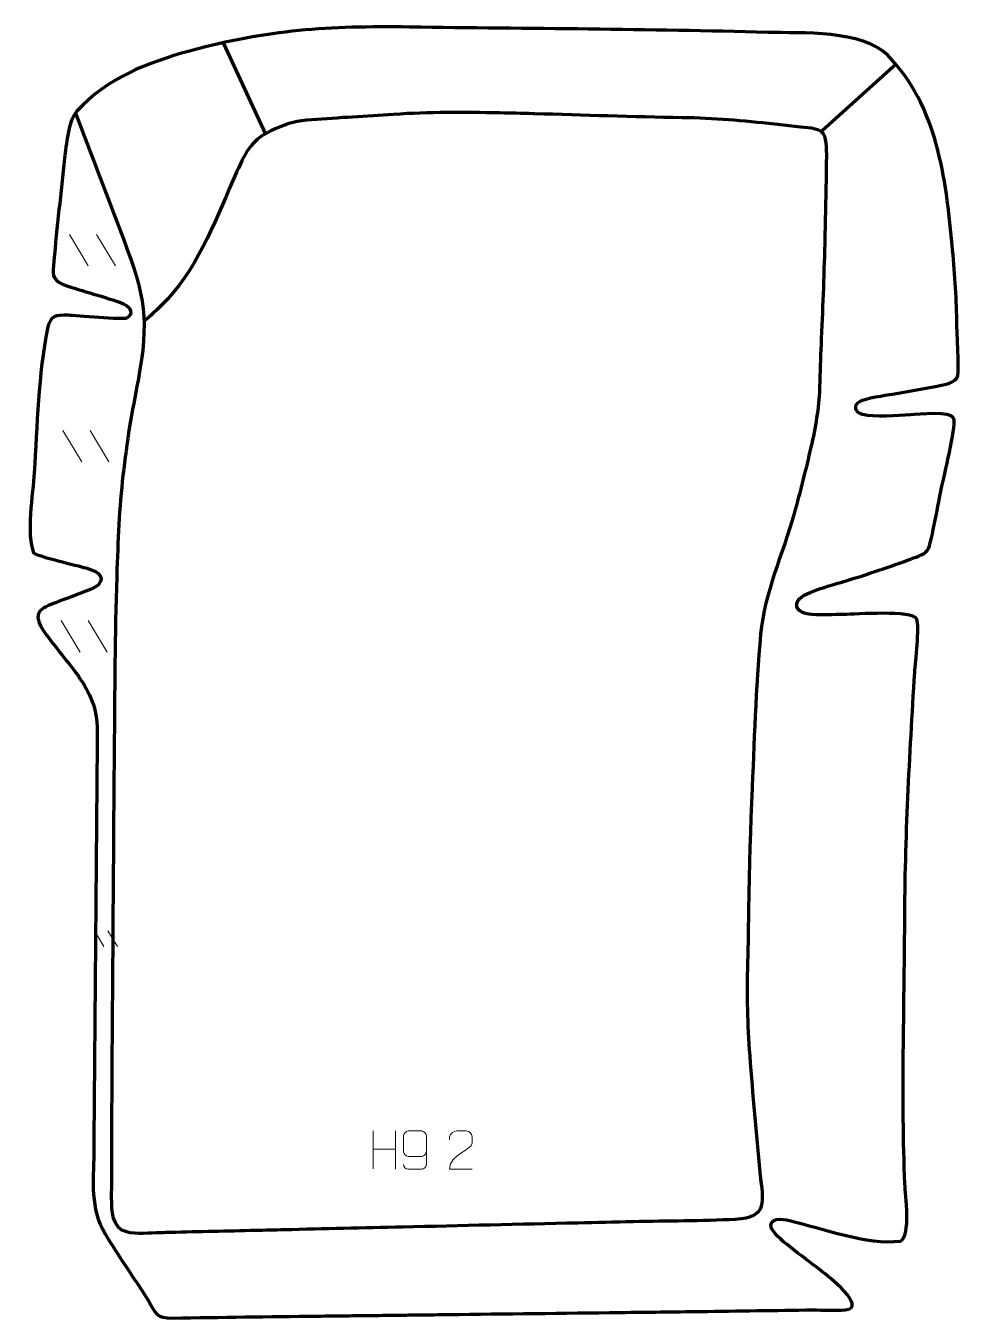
# Model space of a CAD drawing. Header units: millimetres. Extents: x 1160 to 1769, y 86 to 929.
import ezdxf

# ---------------------------------------------------------------- set-up
doc = ezdxf.new("R2010")
doc.units = ezdxf.units.MM
doc.header["$MEASUREMENT"] = 0
doc.layers.add('layer 1', color=7, linetype='Continuous')
doc.layers.add('layer 2', color=7, linetype='Continuous')

msp = doc.modelspace()

# ---------------------------------------------------------------- linework, layer by layer
at = {"layer": 'layer 1', "color": 142, "lineweight": 158}
for points in [[(1289.073, 917.8022), (1289.073, 917.8022), (1316.1441, 859.0095), (1316.1441, 859.0095)], [(1728.3705, 904.5718), (1728.3705, 904.5718), (1679.8587, 860.7735), (1679.8587, 860.7735)]]:
    msp.add_open_spline(points, degree=3, dxfattribs=at)
msp.add_open_spline([(1192.3199, 872.374), (1202.7302, 844.9532), (1213.2513, 817.5748), (1223.6775, 790.1601), (1223.6775, 790.1601), (1237.9412, 752.6443), (1240.512, 737.0254), (1233.2158, 697.7538), (1233.2158, 697.7538), (1231.3466, 687.6934), (1229.3659, 677.7391), (1227.7237, 667.6284), (1227.7237, 667.6284), (1224.3674, 646.3642), (1221.8837, 625.3453), (1220.7409, 603.8378), (1220.7409, 603.8378), (1220.175, 592.7205), (1219.7077, 581.6031), (1219.3215, 570.4781), (1219.3215, 570.4781), (1219.3215, 570.4781), (1219.2889, 569.5305), (1219.2889, 569.5305), (1219.2889, 569.5305), (1218.0623, 531.8591), (1218.0509, 494.1569), (1217.6824, 456.4706), (1217.6824, 456.4706), (1217.2175, 409.8202), (1216.9748, 363.1679), (1216.6167, 316.5166), (1216.6167, 316.5166), (1216.225, 265.7512), (1215.9035, 214.9859), (1215.7925, 164.219), (1215.7925, 164.219), (1215.7751, 156.0294), (1215.8938, 144.3572), (1225.7044, 142.0516), (1225.7044, 142.0516), (1231.9778, 140.5772), (1241.3161, 141.2379), (1247.8762, 141.504), (1247.8762, 141.504), (1250.1129, 141.5817), (1252.3475, 141.6613), (1254.5847, 141.7257), (1254.5847, 141.7257), (1273.0005, 142.153), (1291.4164, 142.5803), (1309.8322, 143.0076), (1309.8322, 143.0076), (1316.1825, 143.1549), (1322.5328, 143.3023), (1328.8831, 143.4496), (1328.8831, 143.4496), (1354.6017, 144.0464), (1380.3204, 144.6431), (1406.0391, 145.2399), (1406.0391, 145.2399), (1444.1409, 146.1239), (1482.2426, 147.008), (1520.3444, 147.892), (1520.3444, 147.892), (1532.4099, 148.172), (1544.4755, 148.4519), (1556.5411, 148.7319), (1556.5411, 148.7319), (1578.5925, 149.2277), (1601.3251, 149.1069), (1623.2762, 150.2686), (1623.2762, 150.2686), (1645.1137, 151.4243), (1641.4671, 161.917), (1639.5277, 179.5579), (1639.5277, 179.5579), (1639.4784, 180.0063), (1639.4303, 180.4547), (1639.3825, 180.9033), (1639.3825, 180.9033), (1637.278, 206.1572), (1634.6417, 231.5108), (1632.7711, 256.7331), (1632.7711, 256.7331), (1631.2116, 277.7608), (1630.7808, 296.5257), (1631.3664, 317.6021), (1631.3664, 317.6021), (1631.498, 322.3387), (1631.6272, 327.0731), (1631.7219, 331.8107), (1631.7219, 331.8107), (1632.0345, 350.1788), (1632.2518, 368.5429), (1632.7608, 386.9076), (1632.7608, 386.9076), (1633.1244, 399.872), (1633.5731, 412.8299), (1634.1273, 425.7877), (1634.1273, 425.7877), (1635.6814, 461.2844), (1636.6304, 496.7129), (1639.9187, 532.1155), (1639.9187, 532.1155), (1642.5459, 559.5512), (1654.4325, 584.621), (1661.8327, 610.9287), (1661.8327, 610.9287), (1665.8351, 625.2941), (1669.4084, 639.7534), (1672.7684, 654.2811), (1672.7684, 654.2811), (1675.7126, 667.1113), (1677.8694, 679.4693), (1678.4223, 692.6541), (1678.4223, 692.6541), (1678.4223, 692.6541), (1678.4648, 693.6672), (1678.4648, 693.6672), (1678.4648, 693.6672), (1678.7534, 702.9859), (1678.9428, 712.041), (1679.3648, 721.3859), (1679.3648, 721.3859), (1680.3535, 743.2777), (1681.1917, 765.1675), (1681.7374, 787.0752), (1681.7374, 787.0752), (1682.1661, 805.19), (1682.6382, 823.2963), (1682.8114, 841.4164), (1682.8114, 841.4164), (1682.8486, 845.6167), (1683.0315, 855.3133), (1680.8059, 858.7952), (1680.8059, 858.7952), (1677.5507, 862.8847), (1668.8929, 862.8972), (1664.0161, 863.4024), (1664.0161, 863.4024), (1659.0041, 863.9813), (1653.9847, 864.5023), (1648.9685, 865.0435), (1648.9685, 865.0435), (1628.1234, 867.4021), (1609.3966, 869.0236), (1588.3684, 869.3297), (1588.3684, 869.3297), (1556.2675, 869.7971), (1524.1847, 871.0727), (1492.0923, 871.9018), (1492.0923, 871.9018), (1492.0923, 871.9018), (1491.1391, 871.9264), (1491.1391, 871.9264), (1491.1391, 871.9264), (1483.8371, 872.1126), (1476.5351, 872.2895), (1469.2327, 872.4557), (1469.2327, 872.4557), (1446.0801, 872.9745), (1423.1152, 872.9478), (1399.99, 871.4978), (1399.99, 871.4978), (1382.2147, 870.3471), (1364.437, 869.2709), (1346.6691, 868.0046), (1346.6691, 868.0046), (1336.8706, 867.2652), (1331.7653, 865.9476), (1322.6952, 862.0243), (1322.6952, 862.0243), (1307.217, 855.2326), (1304.1487, 848.23), (1297.5579, 833.6743), (1297.5579, 833.6743), (1284.7302, 805.4676), (1273.9321, 774.0151), (1252.5974, 750.987), (1252.5974, 750.987), (1247.7423, 745.9461), (1242.9111, 741.3835), (1237.5777, 736.8512)], degree=3, knots=[0, 0, 0, 0, 0.0212766, 0.0212766, 0.0212766, 0.0212766, 0.04255319, 0.04255319, 0.04255319, 0.04255319, 0.06382979, 0.06382979, 0.06382979, 0.06382979, 0.08510638, 0.08510638, 0.08510638, 0.08510638, 0.10638298, 0.10638298, 0.10638298, 0.10638298, 0.12765957, 0.12765957, 0.12765957, 0.12765957, 0.14893617, 0.14893617, 0.14893617, 0.14893617, 0.17021277, 0.17021277, 0.17021277, 0.17021277, 0.19148936, 0.19148936, 0.19148936, 0.19148936, 0.21276596, 0.21276596, 0.21276596, 0.21276596, 0.23404255, 0.23404255, 0.23404255, 0.23404255, 0.25531915, 0.25531915, 0.25531915, 0.25531915, 0.27659574, 0.27659574, 0.27659574, 0.27659574, 0.29787234, 0.29787234, 0.29787234, 0.29787234, 0.31914894, 0.31914894, 0.31914894, 0.31914894, 0.34042553, 0.34042553, 0.34042553, 0.34042553, 0.36170213, 0.36170213, 0.36170213, 0.36170213, 0.38297872, 0.38297872, 0.38297872, 0.38297872, 0.40425532, 0.40425532, 0.40425532, 0.40425532, 0.42553191, 0.42553191, 0.42553191, 0.42553191, 0.44680851, 0.44680851, 0.44680851, 0.44680851, 0.46808511, 0.46808511, 0.46808511, 0.46808511, 0.4893617, 0.4893617, 0.4893617, 0.4893617, 0.5106383, 0.5106383, 0.5106383, 0.5106383, 0.53191489, 0.53191489, 0.53191489, 0.53191489, 0.55319149, 0.55319149, 0.55319149, 0.55319149, 0.57446809, 0.57446809, 0.57446809, 0.57446809, 0.59574468, 0.59574468, 0.59574468, 0.59574468, 0.61702128, 0.61702128, 0.61702128, 0.61702128, 0.63829787, 0.63829787, 0.63829787, 0.63829787, 0.65957447, 0.65957447, 0.65957447, 0.65957447, 0.68085106, 0.68085106, 0.68085106, 0.68085106, 0.70212766, 0.70212766, 0.70212766, 0.70212766, 0.72340426, 0.72340426, 0.72340426, 0.72340426, 0.74468085, 0.74468085, 0.74468085, 0.74468085, 0.76595745, 0.76595745, 0.76595745, 0.76595745, 0.78723404, 0.78723404, 0.78723404, 0.78723404, 0.80851064, 0.80851064, 0.80851064, 0.80851064, 0.82978723, 0.82978723, 0.82978723, 0.82978723, 0.85106383, 0.85106383, 0.85106383, 0.85106383, 0.87234043, 0.87234043, 0.87234043, 0.87234043, 0.89361702, 0.89361702, 0.89361702, 0.89361702, 0.91489362, 0.91489362, 0.91489362, 0.91489362, 0.93617021, 0.93617021, 0.93617021, 0.93617021, 0.95744681, 0.95744681, 0.95744681, 0.95744681, 1, 1, 1, 1], dxfattribs=at)
at = {"layer": 'layer 2', "color": 242, "lineweight": 158}
msp.add_open_spline([(1266.8028, 912.877), (1318.5877, 926.7889), (1357.2747, 929.3115), (1410.5021, 928.492), (1410.5021, 928.492), (1488.542, 927.3329), (1566.3121, 927.3395), (1644.365, 924.9439), (1644.365, 924.9439), (1666.5788, 924.5972), (1706.0537, 926.591), (1722.7029, 910.0761), (1722.7029, 910.0761), (1755.1319, 876.8675), (1760.5574, 830.1362), (1764.7297, 786.0739), (1764.7297, 786.0739), (1766.3229, 769.2484), (1767.4895, 753.449), (1767.8098, 736.5293), (1767.8098, 736.5293), (1767.9292, 731.0031), (1769.3183, 704.0509), (1768.546, 701.0022), (1768.546, 701.0022), (1767.2488, 695.8811), (1759.4769, 695.0063), (1754.9002, 694.1207), (1754.9002, 694.1207), (1745.2475, 692.2644), (1735.5518, 690.6784), (1725.8854, 688.8988), (1725.8854, 688.8988), (1721.1616, 688.0458), (1707.7957, 686.3495), (1704.4218, 684.1002), (1704.4218, 684.1002), (1700.1243, 681.2353), (1701.2009, 677.1258), (1706.2518, 675.6411), (1706.2518, 675.6411), (1714.0761, 673.5654), (1729.0116, 674.9464), (1737.6428, 675.3125), (1737.6428, 675.3125), (1742.2543, 675.6067), (1764.4866, 678.0147), (1765.9229, 672.956), (1765.9229, 672.956), (1767.0776, 665.9496), (1759.6554, 636.4867), (1757.6376, 626.8425), (1757.6376, 626.8425), (1756.2155, 619.931), (1751.3249, 592.4814), (1749.2578, 588.0063), (1749.2578, 588.0063), (1747.5772, 584.3679), (1741.8045, 582.7442), (1738.1362, 581.3384), (1738.1362, 581.3384), (1724.3846, 576.1394), (1709.5142, 571.4161), (1695.4738, 566.8977), (1695.4738, 566.8977), (1687.8854, 564.4557), (1668.9622, 560.2853), (1664.2525, 554.4279), (1664.2525, 554.4279), (1660.3401, 547.9038), (1668.0529, 545.1446), (1673.2571, 544.8742), (1673.2571, 544.8742), (1679.8557, 544.5314), (1687.4959, 544.9303), (1694.2427, 544.9761), (1694.2427, 544.9761), (1701.4696, 545.1215), (1738.9486, 547.9453), (1741.7131, 541.9304), (1741.7131, 541.9304), (1743.5852, 536.8897), (1740.7729, 514.3591), (1740.3316, 507.1273), (1740.3316, 507.1273), (1736.9146, 452.4566), (1733.9601, 398.9293), (1733.7828, 344.0973), (1733.7828, 344.0973), (1733.5442, 287.4509), (1731.563, 229.6829), (1733.8699, 173.1654), (1733.8699, 173.1654), (1734.2264, 166.1917), (1738.0059, 139.145), (1730.9446, 135.8754), (1730.9446, 135.8754), (1708.9642, 133.1886), (1680.2311, 144.1766), (1658.5405, 149.2872), (1658.5405, 149.2872), (1654.1017, 150.3054), (1644.4077, 151.8322), (1646.8537, 143.9971), (1646.8537, 143.9971), (1651.2255, 136.2592), (1671.4119, 122.9539), (1679.508, 116.3), (1679.508, 116.3), (1682.9232, 113.5416), (1710.3518, 92.4918), (1694.9386, 90.9337), (1694.9386, 90.9337), (1688.8502, 90.3182), (1680.3602, 91), (1673.8491, 90.9403), (1673.8491, 90.9403), (1649.4239, 90.7163), (1624.9146, 90.237), (1600.4741, 89.942), (1600.4741, 89.942), (1583.0245, 89.7314), (1565.5749, 89.5207), (1548.1253, 89.3101), (1548.1253, 89.3101), (1510.6879, 88.8583), (1473.2506, 88.4064), (1435.8133, 87.9545), (1435.8133, 87.9545), (1429.468, 87.8779), (1423.1227, 87.8013), (1416.7774, 87.7247), (1416.7774, 87.7247), (1412.3356, 87.6711), (1407.8939, 87.6175), (1403.4522, 87.5639), (1403.4522, 87.5639), (1397.7414, 87.495), (1392.0307, 87.426), (1386.3199, 87.3571), (1386.3199, 87.3571), (1380.6091, 87.2882), (1374.8983, 87.2193), (1369.1875, 87.1503), (1369.1875, 87.1503), (1362.8422, 87.0737), (1356.4969, 86.9971), (1350.1516, 86.9206), (1350.1516, 86.9206), (1318.7188, 86.5445), (1287.2868, 86.1595), (1255.856, 85.6395), (1255.856, 85.6395), (1244.6253, 85.5714), (1245.5442, 88.0295), (1239.8211, 97.2317), (1239.8211, 97.2317), (1230.6666, 111.8179), (1220.5399, 126.0101), (1211.679, 140.7072), (1211.679, 140.7072), (1201.6741, 157.3016), (1204.2053, 174.7043), (1204.3381, 193.1143), (1204.3381, 193.1143), (1205.0054, 285.1469), (1205.9648, 377.1819), (1206.5759, 469.2131), (1206.5759, 469.2131), (1206.5535, 483.6827), (1202.1647, 493.285), (1194.0624, 505.052), (1194.0624, 505.052), (1186.6997, 515.3496), (1177.7748, 525.1038), (1170.799, 535.3872), (1170.799, 535.3872), (1163.2882, 547.8124), (1171.4718, 549.4885), (1181.844, 553.6289), (1181.844, 553.6289), (1186.8105, 555.5707), (1204.1567, 561.387), (1207.1398, 564.1797), (1207.1398, 564.1797), (1213.1357, 570.5934), (1204.1871, 574.0276), (1199.1183, 575.4566), (1199.1183, 575.4566), (1194.0504, 576.7826), (1167.1967, 583.0731), (1165.0778, 585.2385), (1165.0778, 585.2385), (1159.9881, 596.4625), (1164.6224, 624.3047), (1165.4608, 637.5729), (1165.4608, 637.5729), (1167.3526, 667.9447), (1168.0989, 701.9791), (1174.1032, 731.6552), (1174.1032, 731.6552), (1175.795, 740.0168), (1179.4936, 740.6378), (1187.542, 740.3242), (1187.542, 740.3242), (1193.1596, 740.0519), (1223.1931, 737.3103), (1225.7911, 738.4014), (1225.7911, 738.4014), (1230.2796, 741.0014), (1228.8393, 745.672), (1224.225, 747.6156), (1224.225, 747.6156), (1210.999, 752.9049), (1197.4282, 755.6762), (1184.3277, 760.5047), (1184.3277, 760.5047), (1176.3659, 764.0102), (1177.6531, 767.6983), (1178.2999, 775.5722), (1178.2999, 775.5722), (1180.1759, 797.9168), (1182.9251, 820.506), (1185.3143, 842.8375), (1185.3143, 842.8375), (1186.184, 850.9665), (1187.8074, 867.5852), (1193.3156, 873.6271), (1193.3156, 873.6271), (1213.0226, 895.2435), (1239.3211, 905.2061), (1266.8028, 912.877)], degree=3, knots=[0, 0, 0, 0, 0.01694915, 0.01694915, 0.01694915, 0.01694915, 0.03389831, 0.03389831, 0.03389831, 0.03389831, 0.05084746, 0.05084746, 0.05084746, 0.05084746, 0.06779661, 0.06779661, 0.06779661, 0.06779661, 0.08474576, 0.08474576, 0.08474576, 0.08474576, 0.10169492, 0.10169492, 0.10169492, 0.10169492, 0.11864407, 0.11864407, 0.11864407, 0.11864407, 0.13559322, 0.13559322, 0.13559322, 0.13559322, 0.15254237, 0.15254237, 0.15254237, 0.15254237, 0.16949153, 0.16949153, 0.16949153, 0.16949153, 0.18644068, 0.18644068, 0.18644068, 0.18644068, 0.20338983, 0.20338983, 0.20338983, 0.20338983, 0.22033898, 0.22033898, 0.22033898, 0.22033898, 0.23728814, 0.23728814, 0.23728814, 0.23728814, 0.25423729, 0.25423729, 0.25423729, 0.25423729, 0.27118644, 0.27118644, 0.27118644, 0.27118644, 0.28813559, 0.28813559, 0.28813559, 0.28813559, 0.30508475, 0.30508475, 0.30508475, 0.30508475, 0.3220339, 0.3220339, 0.3220339, 0.3220339, 0.33898305, 0.33898305, 0.33898305, 0.33898305, 0.3559322, 0.3559322, 0.3559322, 0.3559322, 0.37288136, 0.37288136, 0.37288136, 0.37288136, 0.38983051, 0.38983051, 0.38983051, 0.38983051, 0.40677966, 0.40677966, 0.40677966, 0.40677966, 0.42372881, 0.42372881, 0.42372881, 0.42372881, 0.44067797, 0.44067797, 0.44067797, 0.44067797, 0.45762712, 0.45762712, 0.45762712, 0.45762712, 0.47457627, 0.47457627, 0.47457627, 0.47457627, 0.49152542, 0.49152542, 0.49152542, 0.49152542, 0.50847458, 0.50847458, 0.50847458, 0.50847458, 0.52542373, 0.52542373, 0.52542373, 0.52542373, 0.54237288, 0.54237288, 0.54237288, 0.54237288, 0.55932203, 0.55932203, 0.55932203, 0.55932203, 0.57627119, 0.57627119, 0.57627119, 0.57627119, 0.59322034, 0.59322034, 0.59322034, 0.59322034, 0.61016949, 0.61016949, 0.61016949, 0.61016949, 0.62711864, 0.62711864, 0.62711864, 0.62711864, 0.6440678, 0.6440678, 0.6440678, 0.6440678, 0.66101695, 0.66101695, 0.66101695, 0.66101695, 0.6779661, 0.6779661, 0.6779661, 0.6779661, 0.69491525, 0.69491525, 0.69491525, 0.69491525, 0.71186441, 0.71186441, 0.71186441, 0.71186441, 0.72881356, 0.72881356, 0.72881356, 0.72881356, 0.74576271, 0.74576271, 0.74576271, 0.74576271, 0.76271186, 0.76271186, 0.76271186, 0.76271186, 0.77966102, 0.77966102, 0.77966102, 0.77966102, 0.79661017, 0.79661017, 0.79661017, 0.79661017, 0.81355932, 0.81355932, 0.81355932, 0.81355932, 0.83050847, 0.83050847, 0.83050847, 0.83050847, 0.84745763, 0.84745763, 0.84745763, 0.84745763, 0.86440678, 0.86440678, 0.86440678, 0.86440678, 0.88135593, 0.88135593, 0.88135593, 0.88135593, 0.89830508, 0.89830508, 0.89830508, 0.89830508, 0.91525424, 0.91525424, 0.91525424, 0.91525424, 0.93220339, 0.93220339, 0.93220339, 0.93220339, 0.94915254, 0.94915254, 0.94915254, 0.94915254, 0.96610169, 0.96610169, 0.96610169, 0.96610169, 1, 1, 1, 1], dxfattribs=at)
at = {"layer": 'layer 2', "color": 250, "lineweight": 9}
for points in [[(1188.3908, 793.19), (1188.3908, 793.19), (1200.7551, 772.6457), (1200.7551, 772.6457)], [(1206.1207, 793.19), (1206.1207, 793.19), (1218.485, 772.6457), (1218.485, 772.6457)], [(1184.1574, 665.1317), (1184.1574, 665.1317), (1196.5217, 644.5874), (1196.5217, 644.5874)], [(1201.8873, 665.1317), (1201.8873, 665.1317), (1214.2516, 644.5874), (1214.2516, 644.5874)], [(1183.0051, 540.9954), (1183.0051, 540.9954), (1195.3694, 520.4511), (1195.3694, 520.4511)], [(1200.735, 540.9954), (1200.735, 540.9954), (1213.0993, 520.4511), (1213.0993, 520.4511)], [(1204.7061, 338.5139), (1204.7061, 338.5139), (1210.8883, 328.2417), (1210.8883, 328.2417)], [(1213.5711, 338.5139), (1213.5711, 338.5139), (1219.7533, 328.2417), (1219.7533, 328.2417)], [(1386.7191, 207.8063), (1386.7191, 207.8063), (1386.7191, 183.0288), (1386.7191, 183.0288)], [(1401.3624, 207.8063), (1401.3624, 207.8063), (1401.3624, 182.8528), (1401.3624, 182.8528)], [(1386.7191, 195.924), (1386.7191, 195.924), (1401.3624, 195.9244), (1401.3624, 195.9244)]]:
    msp.add_open_spline(points, degree=3, dxfattribs=at)
for points, knots in [([(1406.6109, 185.7888), (1406.635, 184.4493), (1407.9912, 182.796), (1409.5631, 182.8304), (1409.5631, 182.8304), (1412.5479, 182.8307), (1415.5331, 182.8307), (1418.5185, 182.8304), (1418.5185, 182.8304), (1419.7376, 182.8154), (1421.4658, 184.253), (1421.4708, 185.7888), (1421.4708, 185.7888), (1421.4705, 192.1492), (1421.4705, 198.51), (1421.4708, 204.8708), (1421.4708, 204.8708), (1421.4661, 206.0337), (1419.7376, 207.8048), (1418.5185, 207.8292), (1418.5185, 207.8292), (1415.5331, 207.8289), (1412.5479, 207.8289), (1409.5631, 207.8292), (1409.5631, 207.8292), (1408.285, 207.7854), (1406.6153, 206.1709), (1406.6109, 204.8708), (1406.6109, 204.8708), (1406.6109, 201.2874), (1406.6109, 197.7044), (1406.6109, 194.1216), (1406.6109, 194.1216), (1406.6494, 192.6434), (1408.2321, 191.2105), (1409.5631, 191.2126), (1409.5631, 191.2126), (1412.5479, 191.2123), (1415.5331, 191.2123), (1418.5185, 191.2126), (1418.5185, 191.2126), (1419.848, 191.2076), (1421.491, 192.7148), (1421.4493, 194.1434)], [0, 0, 0, 0, 0.08333333, 0.08333333, 0.08333333, 0.08333333, 0.16666667, 0.16666667, 0.16666667, 0.16666667, 0.25, 0.25, 0.25, 0.25, 0.33333333, 0.33333333, 0.33333333, 0.33333333, 0.41666667, 0.41666667, 0.41666667, 0.41666667, 0.5, 0.5, 0.5, 0.5, 0.58333333, 0.58333333, 0.58333333, 0.58333333, 0.66666667, 0.66666667, 0.66666667, 0.66666667, 0.75, 0.75, 0.75, 0.75, 0.83333333, 0.83333333, 0.83333333, 0.83333333, 1, 1, 1, 1]), ([(1451.4123, 182.8424), (1446.4979, 182.8427), (1441.5835, 182.8427), (1436.6694, 182.8424), (1436.6694, 182.8424), (1436.6694, 192.7747), (1451.3204, 195.4159), (1451.4123, 199.7262), (1451.4123, 199.7262), (1451.412, 201.1503), (1451.412, 202.574), (1451.4123, 203.9973), (1451.4123, 203.9973), (1451.3954, 206.0744), (1449.2726, 207.7992), (1447.6016, 207.8165), (1447.6016, 207.8165), (1445.5284, 207.8161), (1443.4555, 207.8161), (1441.3831, 207.8165), (1441.3831, 207.8165), (1439.561, 207.833), (1436.7363, 206.0409), (1436.6694, 203.9473), (1436.6694, 203.9473), (1436.6694, 203.9473), (1436.6694, 201.8925), (1436.6694, 201.8925)], [0, 0, 0, 0, 0.125, 0.125, 0.125, 0.125, 0.25, 0.25, 0.25, 0.25, 0.375, 0.375, 0.375, 0.375, 0.5, 0.5, 0.5, 0.5, 0.625, 0.625, 0.625, 0.625, 0.75, 0.75, 0.75, 0.75, 1, 1, 1, 1])]:
    msp.add_open_spline(points, degree=3, knots=knots, dxfattribs=at)

doc.saveas('drawing.dxf')
